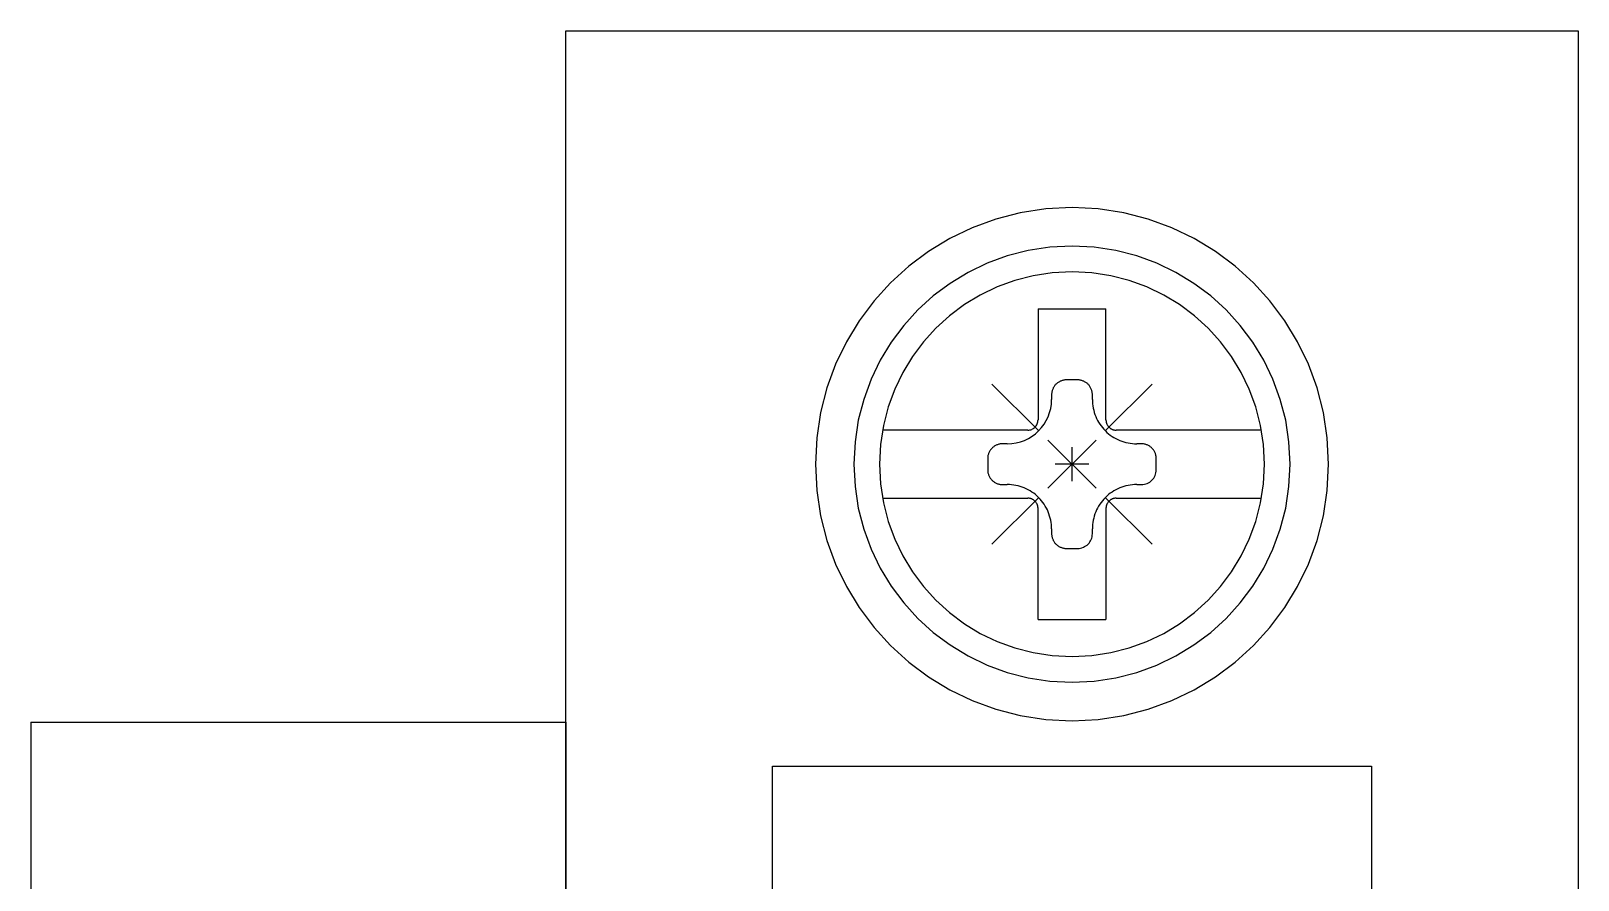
# Model space of a CAD drawing. Header units: millimetres. Extents: x 173893 to 258446, y -176540 to -123824.
# Drawn here: x 192773.52 to 192800.99, y -172773.94 to -172758.85 of the extents above; entities that cross this region are included whole.
import ezdxf

# ---------------------------------------------------------------- set-up
doc = ezdxf.new("R2010")
doc.units = ezdxf.units.MM
doc.header["$LTSCALE"] = 3
doc.layers.add('1', color=3, linetype='Continuous')

msp = doc.modelspace()

# ---------------------------------------------------------------- linework, layer by layer
for p, q in [((192783.023, -172838.335), (192783.023, -172758.854)), ((192783.023, -172758.854), (192800.995, -172758.854)), ((192800.995, -172758.854), (192800.995, -172838.335)), ((192791.09, -172762.085), (192790.654, -172762.197)), ((192791.543, -172762.016), (192791.09, -172762.085)), ((192792.009, -172761.992), (192791.543, -172762.016)), ((192792.474, -172762.016), (192792.009, -172761.992)), ((192792.009, -172761.992), (192792.009, -172761.992)), ((192792.927, -172762.085), (192792.474, -172762.016)), ((192793.363, -172762.197), (192792.927, -172762.085)), ((192790.235, -172762.35), (192789.837, -172762.542)), ((192790.654, -172762.197), (192790.235, -172762.35)), ((192793.782, -172762.35), (192793.363, -172762.197)), ((192794.18, -172762.542), (192793.782, -172762.35)), ((192789.837, -172762.542), (192789.461, -172762.77)), ((192791.613, -172762.696), (192791.228, -172762.754)), ((192792.009, -172762.676), (192791.613, -172762.696)), ((192792.404, -172762.696), (192792.009, -172762.676)), ((192792.009, -172762.676), (192792.009, -172762.676)), ((192792.789, -172762.754), (192792.404, -172762.696)), ((192794.556, -172762.77), (192794.18, -172762.542)), ((192789.461, -172762.77), (192789.11, -172763.033)), ((192790.501, -172762.98), (192790.162, -172763.143)), ((192790.857, -172762.85), (192790.501, -172762.98)), ((192791.228, -172762.754), (192790.857, -172762.85)), ((192793.16, -172762.85), (192792.789, -172762.754)), ((192793.516, -172762.98), (192793.16, -172762.85)), ((192793.854, -172763.143), (192793.516, -172762.98)), ((192794.907, -172763.033), (192794.556, -172762.77)), ((192789.11, -172763.033), (192788.787, -172763.327)), ((192790.162, -172763.143), (192789.843, -172763.337)), ((192791.32, -172763.201), (192790.992, -172763.285)), ((192791.659, -172763.149), (192791.32, -172763.201)), ((192792.009, -172763.132), (192791.659, -172763.149)), ((192792.358, -172763.149), (192792.009, -172763.132)), ((192792.009, -172763.132), (192792.009, -172763.132)), ((192792.697, -172763.201), (192792.358, -172763.149)), ((192793.025, -172763.285), (192792.697, -172763.201)), ((192794.174, -172763.337), (192793.854, -172763.143)), ((192795.23, -172763.327), (192794.907, -172763.033)), ((192788.787, -172763.327), (192788.493, -172763.65)), ((192789.843, -172763.337), (192789.545, -172763.56)), ((192790.678, -172763.4), (192790.38, -172763.544)), ((192790.992, -172763.285), (192790.678, -172763.4)), ((192793.339, -172763.4), (192793.025, -172763.285)), ((192793.637, -172763.544), (192793.339, -172763.4)), ((192794.472, -172763.56), (192794.174, -172763.337)), ((192795.524, -172763.65), (192795.23, -172763.327)), ((192788.493, -172763.65), (192788.23, -172764.001)), ((192789.545, -172763.56), (192789.27, -172763.81)), ((192790.098, -172763.715), (192789.835, -172763.912)), ((192790.38, -172763.544), (192790.098, -172763.715)), ((192791.405, -172763.791), (192791.405, -172765.763)), ((192791.405, -172763.791), (192792.612, -172763.791)), ((192792.612, -172765.763), (192792.612, -172763.791)), ((192793.919, -172763.715), (192793.637, -172763.544)), ((192794.182, -172763.912), (192793.919, -172763.715)), ((192794.747, -172763.81), (192794.472, -172763.56)), ((192795.787, -172764.001), (192795.524, -172763.65)), ((192788.23, -172764.001), (192788.002, -172764.377)), ((192789.27, -172763.81), (192789.02, -172764.085)), ((192789.835, -172763.912), (192789.592, -172764.132)), ((192794.425, -172764.132), (192794.182, -172763.912)), ((192794.997, -172764.085), (192794.747, -172763.81)), ((192796.015, -172764.377), (192795.787, -172764.001)), ((192789.02, -172764.085), (192788.797, -172764.383)), ((192789.592, -172764.132), (192789.372, -172764.375)), ((192794.645, -172764.375), (192794.425, -172764.132)), ((192795.22, -172764.383), (192794.997, -172764.085)), ((192788.002, -172764.377), (192787.81, -172764.775)), ((192788.797, -172764.383), (192788.603, -172764.702)), ((192789.372, -172764.375), (192789.175, -172764.638)), ((192794.842, -172764.638), (192794.645, -172764.375)), ((192795.414, -172764.702), (192795.22, -172764.383)), ((192796.207, -172764.775), (192796.015, -172764.377)), ((192787.81, -172764.775), (192787.657, -172765.194)), ((192788.603, -172764.702), (192788.44, -172765.041)), ((192789.175, -172764.638), (192789.004, -172764.92)), ((192795.013, -172764.92), (192794.842, -172764.638)), ((192795.577, -172765.041), (192795.414, -172764.702)), ((192796.36, -172765.194), (192796.207, -172764.775)), ((192788.44, -172765.041), (192788.31, -172765.397)), ((192789.004, -172764.92), (192788.86, -172765.218)), ((192790.586, -172765.126), (192791.405, -172765.945)), ((192791.684, -172765.18), (192791.677, -172765.191)), ((192791.691, -172765.169), (192791.684, -172765.18)), ((192791.698, -172765.158), (192791.691, -172765.169)), ((192791.706, -172765.148), (192791.698, -172765.158)), ((192791.714, -172765.138), (192791.706, -172765.148)), ((192791.724, -172765.129), (192791.714, -172765.138)), ((192791.733, -172765.12), (192791.724, -172765.129)), ((192791.724, -172765.129), (192791.724, -172765.129)), ((192791.743, -172765.112), (192791.733, -172765.12)), ((192791.753, -172765.103), (192791.743, -172765.112)), ((192791.763, -172765.096), (192791.753, -172765.103)), ((192791.774, -172765.089), (192791.763, -172765.096)), ((192791.785, -172765.083), (192791.774, -172765.089)), ((192791.797, -172765.077), (192791.785, -172765.083)), ((192791.809, -172765.072), (192791.797, -172765.077)), ((192791.821, -172765.067), (192791.809, -172765.072)), ((192791.833, -172765.063), (192791.821, -172765.067)), ((192791.845, -172765.06), (192791.833, -172765.063)), ((192791.858, -172765.057), (192791.845, -172765.06)), ((192791.87, -172765.055), (192791.858, -172765.057)), ((192791.883, -172765.053), (192791.87, -172765.055)), ((192791.896, -172765.053), (192791.883, -172765.053)), ((192791.909, -172765.052), (192791.896, -172765.053)), ((192792.108, -172765.052), (192791.909, -172765.052)), ((192791.909, -172765.052), (192791.909, -172765.052)), ((192792.121, -172765.053), (192792.108, -172765.052)), ((192792.134, -172765.053), (192792.121, -172765.053)), ((192792.147, -172765.055), (192792.134, -172765.053)), ((192792.16, -172765.057), (192792.147, -172765.055)), ((192792.172, -172765.06), (192792.16, -172765.057)), ((192792.184, -172765.063), (192792.172, -172765.06)), ((192792.197, -172765.067), (192792.184, -172765.063)), ((192792.209, -172765.072), (192792.197, -172765.067)), ((192792.22, -172765.077), (192792.209, -172765.072)), ((192792.232, -172765.083), (192792.22, -172765.077)), ((192792.243, -172765.089), (192792.232, -172765.083)), ((192792.254, -172765.096), (192792.243, -172765.089)), ((192792.264, -172765.103), (192792.254, -172765.096)), ((192792.275, -172765.112), (192792.264, -172765.103)), ((192792.284, -172765.12), (192792.275, -172765.112)), ((192792.294, -172765.129), (192792.284, -172765.12)), ((192792.303, -172765.138), (192792.294, -172765.129)), ((192792.294, -172765.129), (192792.294, -172765.129)), ((192792.311, -172765.148), (192792.303, -172765.138)), ((192792.319, -172765.158), (192792.311, -172765.148)), ((192792.327, -172765.169), (192792.319, -172765.158)), ((192792.333, -172765.18), (192792.327, -172765.169)), ((192792.34, -172765.191), (192792.333, -172765.18)), ((192792.612, -172765.945), (192793.431, -172765.126)), ((192795.157, -172765.218), (192795.013, -172764.92)), ((192795.707, -172765.397), (192795.577, -172765.041)), ((192787.657, -172765.194), (192787.545, -172765.63)), ((192788.31, -172765.397), (192788.214, -172765.768)), ((192788.86, -172765.218), (192788.745, -172765.532)), ((192791.642, -172765.48), (192791.647, -172765.399)), ((192791.648, -172765.289), (192791.647, -172765.302)), ((192791.647, -172765.302), (192791.647, -172765.315)), ((192791.647, -172765.315), (192791.647, -172765.399)), ((192791.649, -172765.276), (192791.648, -172765.289)), ((192791.652, -172765.263), (192791.649, -172765.276)), ((192791.654, -172765.251), (192791.652, -172765.263)), ((192791.658, -172765.238), (192791.654, -172765.251)), ((192791.662, -172765.226), (192791.658, -172765.238)), ((192791.667, -172765.214), (192791.662, -172765.226)), ((192791.672, -172765.202), (192791.667, -172765.214)), ((192791.677, -172765.191), (192791.672, -172765.202)), ((192792.345, -172765.202), (192792.34, -172765.191)), ((192792.351, -172765.214), (192792.345, -172765.202)), ((192792.355, -172765.226), (192792.351, -172765.214)), ((192792.359, -172765.238), (192792.355, -172765.226)), ((192792.363, -172765.251), (192792.359, -172765.238)), ((192792.366, -172765.263), (192792.363, -172765.251)), ((192792.368, -172765.276), (192792.366, -172765.263)), ((192792.369, -172765.289), (192792.368, -172765.276)), ((192792.37, -172765.302), (192792.369, -172765.289)), ((192792.371, -172765.315), (192792.37, -172765.302)), ((192792.371, -172765.399), (192792.371, -172765.315)), ((192792.371, -172765.315), (192792.371, -172765.315)), ((192792.371, -172765.399), (192792.371, -172765.399)), ((192792.371, -172765.399), (192792.372, -172765.438)), ((192792.372, -172765.438), (192792.374, -172765.477)), ((192795.272, -172765.532), (192795.157, -172765.218)), ((192795.803, -172765.768), (192795.707, -172765.397)), ((192796.472, -172765.63), (192796.36, -172765.194)), ((192787.545, -172765.63), (192787.476, -172766.083)), ((192788.745, -172765.532), (192788.661, -172765.86)), ((192791.551, -172765.774), (192791.585, -172765.706)), ((192791.585, -172765.706), (192791.611, -172765.633)), ((192791.611, -172765.633), (192791.631, -172765.558)), ((192791.631, -172765.558), (192791.642, -172765.48)), ((192792.374, -172765.477), (192792.379, -172765.515)), ((192792.379, -172765.515), (192792.386, -172765.553)), ((192792.386, -172765.553), (192792.394, -172765.591)), ((192792.394, -172765.591), (192792.405, -172765.628)), ((192792.405, -172765.628), (192792.417, -172765.664)), ((192792.417, -172765.664), (192792.431, -172765.7)), ((192792.431, -172765.7), (192792.446, -172765.735)), ((192795.356, -172765.86), (192795.272, -172765.532)), ((192796.541, -172766.083), (192796.472, -172765.63)), ((192788.214, -172765.768), (192788.156, -172766.153)), ((192788.661, -172765.86), (192788.609, -172766.199)), ((192791.223, -172765.945), (192788.645, -172765.945)), ((192791.223, -172765.945), (192791.242, -172765.944)), ((192791.223, -172765.945), (192791.223, -172765.945)), ((192791.242, -172765.944), (192791.26, -172765.941)), ((192791.26, -172765.941), (192791.277, -172765.937)), ((192791.277, -172765.937), (192791.294, -172765.931)), ((192791.294, -172765.931), (192791.31, -172765.923)), ((192791.31, -172765.923), (192791.325, -172765.914)), ((192791.325, -172765.914), (192791.339, -172765.903)), ((192791.339, -172765.903), (192791.352, -172765.892)), ((192791.352, -172765.892), (192791.363, -172765.879)), ((192791.36, -172766.007), (192791.416, -172765.956)), ((192791.363, -172765.879), (192791.374, -172765.865)), ((192791.374, -172765.865), (192791.383, -172765.849)), ((192791.383, -172765.849), (192791.391, -172765.834)), ((192791.391, -172765.834), (192791.397, -172765.817)), ((192791.397, -172765.817), (192791.402, -172765.799)), ((192791.402, -172765.799), (192791.404, -172765.781)), ((192791.404, -172765.781), (192791.405, -172765.763)), ((192791.416, -172765.956), (192791.467, -172765.9)), ((192791.467, -172765.9), (192791.512, -172765.839)), ((192791.512, -172765.839), (192791.551, -172765.774)), ((192792.446, -172765.735), (192792.463, -172765.77)), ((192792.463, -172765.77), (192792.482, -172765.803)), ((192792.482, -172765.803), (192792.503, -172765.836)), ((192792.503, -172765.836), (192792.525, -172765.867)), ((192792.525, -172765.867), (192792.549, -172765.898)), ((192792.549, -172765.898), (192792.574, -172765.927)), ((192792.574, -172765.927), (192792.601, -172765.956)), ((192792.601, -172765.956), (192792.601, -172765.956)), ((192792.601, -172765.956), (192792.63, -172765.983)), ((192792.612, -172765.763), (192792.612, -172765.763)), ((192792.612, -172765.763), (192792.612, -172765.772)), ((192792.612, -172765.772), (192792.613, -172765.781)), ((192792.613, -172765.781), (192792.614, -172765.79)), ((192792.614, -172765.79), (192792.615, -172765.798)), ((192792.615, -172765.798), (192792.617, -172765.807)), ((192792.617, -172765.807), (192792.62, -172765.816)), ((192792.62, -172765.816), (192792.622, -172765.824)), ((192792.622, -172765.824), (192792.626, -172765.833)), ((192792.626, -172765.833), (192792.629, -172765.84)), ((192792.629, -172765.84), (192792.633, -172765.848)), ((192792.63, -172765.983), (192792.659, -172766.008)), ((192792.633, -172765.848), (192792.638, -172765.856)), ((192792.638, -172765.856), (192792.642, -172765.864)), ((192792.642, -172765.864), (192792.648, -172765.871)), ((192792.648, -172765.871), (192792.653, -172765.878)), ((192792.653, -172765.878), (192792.659, -172765.885)), ((192792.659, -172765.885), (192792.665, -172765.892)), ((192792.665, -172765.892), (192792.665, -172765.892)), ((192792.665, -172765.892), (192792.672, -172765.898)), ((192792.672, -172765.898), (192792.679, -172765.904)), ((192792.679, -172765.904), (192792.686, -172765.909)), ((192792.686, -172765.909), (192792.693, -172765.914)), ((192792.693, -172765.914), (192792.7, -172765.919)), ((192792.7, -172765.919), (192792.708, -172765.923)), ((192792.708, -172765.923), (192792.716, -172765.927)), ((192792.716, -172765.927), (192792.724, -172765.931)), ((192792.724, -172765.931), (192792.733, -172765.934)), ((192792.733, -172765.934), (192792.741, -172765.937)), ((192792.741, -172765.937), (192792.75, -172765.939)), ((192792.75, -172765.939), (192792.758, -172765.941)), ((192792.758, -172765.941), (192792.767, -172765.943)), ((192792.767, -172765.943), (192792.776, -172765.944)), ((192792.776, -172765.944), (192792.785, -172765.945)), ((192792.785, -172765.945), (192792.794, -172765.945)), ((192795.372, -172765.945), (192792.794, -172765.945)), ((192795.408, -172766.199), (192795.356, -172765.86)), ((192795.861, -172766.153), (192795.803, -172765.768)), ((192787.476, -172766.083), (192787.452, -172766.549)), ((192788.156, -172766.153), (192788.136, -172766.549)), ((192788.609, -172766.199), (192788.591, -172766.549)), ((192790.58, -172766.273), (192790.572, -172766.283)), ((192790.589, -172766.263), (192790.58, -172766.273)), ((192790.598, -172766.254), (192790.589, -172766.263)), ((192790.589, -172766.263), (192790.589, -172766.263)), ((192790.608, -172766.246), (192790.598, -172766.254)), ((192790.618, -172766.238), (192790.608, -172766.246)), ((192790.629, -172766.231), (192790.618, -172766.238)), ((192790.64, -172766.224), (192790.629, -172766.231)), ((192790.651, -172766.217), (192790.64, -172766.224)), ((192790.662, -172766.212), (192790.651, -172766.217)), ((192790.674, -172766.206), (192790.662, -172766.212)), ((192790.686, -172766.202), (192790.674, -172766.206)), ((192790.698, -172766.198), (192790.686, -172766.202)), ((192790.71, -172766.194), (192790.698, -172766.198)), ((192790.723, -172766.192), (192790.71, -172766.194)), ((192790.736, -172766.189), (192790.723, -172766.192)), ((192790.749, -172766.188), (192790.736, -172766.189)), ((192790.761, -172766.187), (192790.749, -172766.188)), ((192790.775, -172766.187), (192790.761, -172766.187)), ((192790.859, -172766.187), (192790.775, -172766.187)), ((192790.775, -172766.187), (192790.775, -172766.187)), ((192790.859, -172766.187), (192790.94, -172766.182)), ((192790.859, -172766.187), (192790.859, -172766.187)), ((192790.94, -172766.182), (192791.018, -172766.17)), ((192791.018, -172766.17), (192791.093, -172766.151)), ((192791.093, -172766.151), (192791.166, -172766.125)), ((192791.166, -172766.125), (192791.234, -172766.091)), ((192791.234, -172766.091), (192791.299, -172766.052)), ((192791.299, -172766.052), (192791.36, -172766.007)), ((192791.582, -172766.122), (192792.435, -172766.975)), ((192791.582, -172766.975), (192792.435, -172766.122)), ((192792.009, -172766.85), (192792.009, -172766.247)), ((192792.659, -172766.008), (192792.689, -172766.032)), ((192792.689, -172766.032), (192792.721, -172766.054)), ((192792.721, -172766.054), (192792.754, -172766.075)), ((192792.754, -172766.075), (192792.787, -172766.094)), ((192792.787, -172766.094), (192792.821, -172766.111)), ((192792.821, -172766.111), (192792.857, -172766.127)), ((192792.857, -172766.127), (192792.892, -172766.14)), ((192792.892, -172766.14), (192792.929, -172766.152)), ((192792.929, -172766.152), (192792.966, -172766.163)), ((192792.966, -172766.163), (192793.004, -172766.171)), ((192793.004, -172766.171), (192793.042, -172766.178)), ((192793.042, -172766.178), (192793.08, -172766.183)), ((192793.08, -172766.183), (192793.119, -172766.185)), ((192793.119, -172766.185), (192793.158, -172766.187)), ((192793.243, -172766.187), (192793.158, -172766.187)), ((192793.256, -172766.187), (192793.243, -172766.187)), ((192793.269, -172766.188), (192793.256, -172766.187)), ((192793.281, -172766.189), (192793.269, -172766.188)), ((192793.294, -172766.192), (192793.281, -172766.189)), ((192793.307, -172766.194), (192793.294, -172766.192)), ((192793.319, -172766.198), (192793.307, -172766.194)), ((192793.331, -172766.202), (192793.319, -172766.198)), ((192793.343, -172766.206), (192793.331, -172766.202)), ((192793.355, -172766.212), (192793.343, -172766.206)), ((192793.366, -172766.217), (192793.355, -172766.212)), ((192793.377, -172766.224), (192793.366, -172766.217)), ((192793.388, -172766.231), (192793.377, -172766.224)), ((192793.399, -172766.238), (192793.388, -172766.231)), ((192793.409, -172766.246), (192793.399, -172766.238)), ((192793.419, -172766.254), (192793.409, -172766.246)), ((192793.428, -172766.263), (192793.419, -172766.254)), ((192793.437, -172766.273), (192793.428, -172766.263)), ((192793.428, -172766.263), (192793.428, -172766.263)), ((192793.446, -172766.283), (192793.437, -172766.273)), ((192795.426, -172766.549), (192795.408, -172766.199)), ((192795.881, -172766.549), (192795.861, -172766.153)), ((192796.565, -172766.549), (192796.541, -172766.083)), ((192787.452, -172766.549), (192787.452, -172766.549)), ((192787.452, -172766.549), (192787.476, -172767.014)), ((192788.136, -172766.549), (192788.136, -172766.549)), ((192788.136, -172766.549), (192788.156, -172766.945)), ((192788.591, -172766.549), (192788.591, -172766.549)), ((192788.591, -172766.549), (192788.609, -172766.898)), ((192790.513, -172766.423), (192790.512, -172766.436)), ((192790.512, -172766.436), (192790.512, -172766.449)), ((192790.512, -172766.449), (192790.512, -172766.648)), ((192790.515, -172766.41), (192790.513, -172766.423)), ((192790.517, -172766.397), (192790.515, -172766.41)), ((192790.52, -172766.385), (192790.517, -172766.397)), ((192790.523, -172766.373), (192790.52, -172766.385)), ((192790.527, -172766.36), (192790.523, -172766.373)), ((192790.532, -172766.348), (192790.527, -172766.36)), ((192790.537, -172766.337), (192790.532, -172766.348)), ((192790.543, -172766.325), (192790.537, -172766.337)), ((192790.549, -172766.314), (192790.543, -172766.325)), ((192790.556, -172766.303), (192790.549, -172766.314)), ((192790.563, -172766.293), (192790.556, -172766.303)), ((192790.572, -172766.283), (192790.563, -172766.293)), ((192792.31, -172766.549), (192791.707, -172766.549)), ((192793.454, -172766.293), (192793.446, -172766.283)), ((192793.461, -172766.303), (192793.454, -172766.293)), ((192793.468, -172766.314), (192793.461, -172766.303)), ((192793.474, -172766.325), (192793.468, -172766.314)), ((192793.48, -172766.337), (192793.474, -172766.325)), ((192793.485, -172766.348), (192793.48, -172766.337)), ((192793.49, -172766.36), (192793.485, -172766.348)), ((192793.494, -172766.373), (192793.49, -172766.36)), ((192793.497, -172766.385), (192793.494, -172766.373)), ((192793.5, -172766.397), (192793.497, -172766.385)), ((192793.502, -172766.41), (192793.5, -172766.397)), ((192793.504, -172766.423), (192793.502, -172766.41)), ((192793.505, -172766.436), (192793.504, -172766.423)), ((192793.505, -172766.449), (192793.505, -172766.436)), ((192793.505, -172766.648), (192793.505, -172766.449)), ((192793.505, -172766.449), (192793.505, -172766.449)), ((192795.408, -172766.898), (192795.426, -172766.549)), ((192795.426, -172766.549), (192795.426, -172766.549)), ((192795.861, -172766.945), (192795.881, -172766.549)), ((192795.881, -172766.549), (192795.881, -172766.549)), ((192796.541, -172767.014), (192796.565, -172766.549)), ((192796.565, -172766.549), (192796.565, -172766.549)), ((192790.512, -172766.648), (192790.512, -172766.648)), ((192790.512, -172766.648), (192790.512, -172766.661)), ((192790.512, -172766.661), (192790.513, -172766.674)), ((192790.513, -172766.674), (192790.515, -172766.687)), ((192790.515, -172766.687), (192790.517, -172766.7)), ((192790.517, -172766.7), (192790.52, -172766.712)), ((192790.52, -172766.712), (192790.523, -172766.725)), ((192790.523, -172766.725), (192790.527, -172766.737)), ((192790.527, -172766.737), (192790.532, -172766.749)), ((192790.532, -172766.749), (192790.537, -172766.76)), ((192790.537, -172766.76), (192790.543, -172766.772)), ((192790.543, -172766.772), (192790.549, -172766.783)), ((192790.549, -172766.783), (192790.556, -172766.794)), ((192790.556, -172766.794), (192790.563, -172766.804)), ((192790.563, -172766.804), (192790.572, -172766.815)), ((192790.572, -172766.815), (192790.58, -172766.824)), ((192790.58, -172766.824), (192790.589, -172766.834)), ((192793.428, -172766.834), (192793.445, -172766.815)), ((192793.445, -172766.815), (192793.46, -172766.795)), ((192793.46, -172766.795), (192793.473, -172766.773)), ((192793.473, -172766.773), (192793.485, -172766.75)), ((192793.485, -172766.75), (192793.493, -172766.726)), ((192793.493, -172766.726), (192793.5, -172766.701)), ((192793.5, -172766.701), (192793.504, -172766.675)), ((192793.504, -172766.675), (192793.505, -172766.648)), ((192787.476, -172767.014), (192787.545, -172767.467)), ((192788.156, -172766.945), (192788.214, -172767.329)), ((192788.609, -172766.898), (192788.661, -172767.237)), ((192790.589, -172766.834), (192790.589, -172766.834)), ((192790.589, -172766.834), (192790.598, -172766.843)), ((192790.598, -172766.843), (192790.608, -172766.851)), ((192790.608, -172766.851), (192790.618, -172766.859)), ((192790.618, -172766.859), (192790.629, -172766.867)), ((192790.629, -172766.867), (192790.64, -172766.873)), ((192790.64, -172766.873), (192790.651, -172766.88)), ((192790.651, -172766.88), (192790.662, -172766.885)), ((192790.662, -172766.885), (192790.674, -172766.891)), ((192790.674, -172766.891), (192790.686, -172766.895)), ((192790.686, -172766.895), (192790.698, -172766.899)), ((192790.698, -172766.899), (192790.71, -172766.903)), ((192790.71, -172766.903), (192790.723, -172766.906)), ((192790.723, -172766.906), (192790.736, -172766.908)), ((192790.736, -172766.908), (192790.749, -172766.909)), ((192790.749, -172766.909), (192790.761, -172766.91)), ((192790.761, -172766.91), (192790.775, -172766.911)), ((192790.775, -172766.911), (192790.859, -172766.911)), ((192790.898, -172766.912), (192790.859, -172766.911)), ((192790.937, -172766.915), (192790.898, -172766.912)), ((192790.975, -172766.919), (192790.937, -172766.915)), ((192791.014, -172766.926), (192790.975, -172766.919)), ((192791.051, -172766.934), (192791.014, -172766.926)), ((192791.088, -172766.945), (192791.051, -172766.934)), ((192791.125, -172766.957), (192791.088, -172766.945)), ((192791.161, -172766.971), (192791.125, -172766.957)), ((192791.196, -172766.986), (192791.161, -172766.971)), ((192791.23, -172767.003), (192791.196, -172766.986)), ((192791.263, -172767.022), (192791.23, -172767.003)), ((192791.296, -172767.043), (192791.263, -172767.022)), ((192791.328, -172767.065), (192791.296, -172767.043)), ((192791.358, -172767.089), (192791.328, -172767.065)), ((192791.388, -172767.114), (192791.358, -172767.089)), ((192792.659, -172767.089), (192792.63, -172767.114)), ((192792.689, -172767.065), (192792.659, -172767.089)), ((192792.721, -172767.043), (192792.689, -172767.065)), ((192792.754, -172767.022), (192792.721, -172767.043)), ((192792.787, -172767.003), (192792.754, -172767.022)), ((192792.821, -172766.986), (192792.787, -172767.003)), ((192792.857, -172766.971), (192792.821, -172766.986)), ((192792.892, -172766.957), (192792.857, -172766.971)), ((192792.929, -172766.945), (192792.892, -172766.957)), ((192792.966, -172766.934), (192792.929, -172766.945)), ((192793.004, -172766.926), (192792.966, -172766.934)), ((192793.042, -172766.919), (192793.004, -172766.926)), ((192793.08, -172766.915), (192793.042, -172766.919)), ((192793.119, -172766.912), (192793.08, -172766.915)), ((192793.158, -172766.911), (192793.119, -172766.912)), ((192793.158, -172766.911), (192793.243, -172766.911)), ((192793.158, -172766.911), (192793.158, -172766.911)), ((192793.243, -172766.911), (192793.269, -172766.909)), ((192793.243, -172766.911), (192793.243, -172766.911)), ((192793.269, -172766.909), (192793.296, -172766.905)), ((192793.296, -172766.905), (192793.321, -172766.899)), ((192793.321, -172766.899), (192793.345, -172766.89)), ((192793.345, -172766.89), (192793.368, -172766.879)), ((192793.368, -172766.879), (192793.389, -172766.866)), ((192793.389, -172766.866), (192793.41, -172766.851)), ((192793.41, -172766.851), (192793.428, -172766.834)), ((192795.356, -172767.237), (192795.408, -172766.898)), ((192795.803, -172767.329), (192795.861, -172766.945)), ((192796.472, -172767.467), (192796.541, -172767.014)), ((192788.214, -172767.329), (192788.31, -172767.7)), ((192788.645, -172767.152), (192791.223, -172767.152)), ((192788.661, -172767.237), (192788.745, -172767.565)), ((192790.586, -172767.971), (192791.405, -172767.152)), ((192791.232, -172767.152), (192791.223, -172767.152)), ((192791.241, -172767.153), (192791.232, -172767.152)), ((192791.25, -172767.154), (192791.241, -172767.153)), ((192791.259, -172767.156), (192791.25, -172767.154)), ((192791.267, -172767.158), (192791.259, -172767.156)), ((192791.276, -172767.16), (192791.267, -172767.158)), ((192791.284, -172767.163), (192791.276, -172767.16)), ((192791.293, -172767.166), (192791.284, -172767.163)), ((192791.301, -172767.17), (192791.293, -172767.166)), ((192791.309, -172767.174), (192791.301, -172767.17)), ((192791.316, -172767.178), (192791.309, -172767.174)), ((192791.324, -172767.183), (192791.316, -172767.178)), ((192791.331, -172767.188), (192791.324, -172767.183)), ((192791.338, -172767.193), (192791.331, -172767.188)), ((192791.345, -172767.199), (192791.338, -172767.193)), ((192791.352, -172767.206), (192791.345, -172767.199)), ((192791.358, -172767.212), (192791.352, -172767.206)), ((192791.352, -172767.206), (192791.352, -172767.206)), ((192791.364, -172767.219), (192791.358, -172767.212)), ((192791.369, -172767.226), (192791.364, -172767.219)), ((192791.375, -172767.233), (192791.369, -172767.226)), ((192791.379, -172767.241), (192791.375, -172767.233)), ((192791.384, -172767.249), (192791.379, -172767.241)), ((192791.388, -172767.257), (192791.384, -172767.249)), ((192791.416, -172767.141), (192791.388, -172767.114)), ((192791.391, -172767.265), (192791.388, -172767.257)), ((192791.395, -172767.273), (192791.391, -172767.265)), ((192791.397, -172767.281), (192791.395, -172767.273)), ((192791.4, -172767.29), (192791.397, -172767.281)), ((192791.402, -172767.299), (192791.4, -172767.29)), ((192791.403, -172767.307), (192791.402, -172767.299)), ((192791.404, -172767.316), (192791.403, -172767.307)), ((192791.405, -172767.325), (192791.404, -172767.316)), ((192791.405, -172767.335), (192791.405, -172767.325)), ((192791.405, -172767.335), (192791.405, -172767.335)), ((192791.405, -172769.307), (192791.405, -172767.335)), ((192791.443, -172767.17), (192791.416, -172767.141)), ((192791.416, -172767.141), (192791.416, -172767.141)), ((192791.468, -172767.199), (192791.443, -172767.17)), ((192791.492, -172767.23), (192791.468, -172767.199)), ((192791.514, -172767.261), (192791.492, -172767.23)), ((192791.535, -172767.294), (192791.514, -172767.261)), ((192791.554, -172767.327), (192791.535, -172767.294)), ((192791.571, -172767.362), (192791.554, -172767.327)), ((192791.587, -172767.397), (192791.571, -172767.362)), ((192792.446, -172767.362), (192792.431, -172767.397)), ((192792.463, -172767.327), (192792.446, -172767.362)), ((192792.482, -172767.294), (192792.463, -172767.327)), ((192792.503, -172767.261), (192792.482, -172767.294)), ((192792.525, -172767.23), (192792.503, -172767.261)), ((192792.549, -172767.199), (192792.525, -172767.23)), ((192792.574, -172767.17), (192792.549, -172767.199)), ((192792.601, -172767.141), (192792.574, -172767.17)), ((192792.63, -172767.114), (192792.601, -172767.141)), ((192792.601, -172767.141), (192792.601, -172767.141)), ((192792.612, -172767.152), (192793.431, -172767.971)), ((192792.613, -172767.316), (192792.612, -172767.325)), ((192792.612, -172767.325), (192792.612, -172767.335)), ((192792.612, -172767.335), (192792.612, -172769.307)), ((192792.614, -172767.307), (192792.613, -172767.316)), ((192792.615, -172767.299), (192792.614, -172767.307)), ((192792.617, -172767.29), (192792.615, -172767.299)), ((192792.62, -172767.281), (192792.617, -172767.29)), ((192792.622, -172767.273), (192792.62, -172767.281)), ((192792.626, -172767.265), (192792.622, -172767.273)), ((192792.629, -172767.257), (192792.626, -172767.265)), ((192792.633, -172767.249), (192792.629, -172767.257)), ((192792.638, -172767.241), (192792.633, -172767.249)), ((192792.642, -172767.233), (192792.638, -172767.241)), ((192792.648, -172767.226), (192792.642, -172767.233)), ((192792.653, -172767.219), (192792.648, -172767.226)), ((192792.659, -172767.212), (192792.653, -172767.219)), ((192792.665, -172767.206), (192792.659, -172767.212)), ((192792.672, -172767.199), (192792.665, -172767.206)), ((192792.665, -172767.206), (192792.665, -172767.206)), ((192792.679, -172767.193), (192792.672, -172767.199)), ((192792.686, -172767.188), (192792.679, -172767.193)), ((192792.693, -172767.183), (192792.686, -172767.188)), ((192792.7, -172767.178), (192792.693, -172767.183)), ((192792.708, -172767.174), (192792.7, -172767.178)), ((192792.716, -172767.17), (192792.708, -172767.174)), ((192792.724, -172767.166), (192792.716, -172767.17)), ((192792.733, -172767.163), (192792.724, -172767.166)), ((192792.741, -172767.16), (192792.733, -172767.163)), ((192792.75, -172767.158), (192792.741, -172767.16)), ((192792.758, -172767.156), (192792.75, -172767.158)), ((192792.767, -172767.154), (192792.758, -172767.156)), ((192792.776, -172767.153), (192792.767, -172767.154)), ((192792.785, -172767.152), (192792.776, -172767.153)), ((192792.794, -172767.152), (192792.785, -172767.152)), ((192792.794, -172767.152), (192792.794, -172767.152)), ((192792.794, -172767.152), (192795.372, -172767.152)), ((192795.272, -172767.565), (192795.356, -172767.237)), ((192795.707, -172767.7), (192795.803, -172767.329)), ((192787.545, -172767.467), (192787.657, -172767.903)), ((192788.745, -172767.565), (192788.86, -172767.879)), ((192791.6, -172767.433), (192791.587, -172767.397)), ((192791.612, -172767.469), (192791.6, -172767.433)), ((192791.623, -172767.506), (192791.612, -172767.469)), ((192791.631, -172767.544), (192791.623, -172767.506)), ((192791.638, -172767.582), (192791.631, -172767.544)), ((192791.643, -172767.62), (192791.638, -172767.582)), ((192791.646, -172767.659), (192791.643, -172767.62)), ((192792.374, -172767.62), (192792.372, -172767.659)), ((192792.379, -172767.582), (192792.374, -172767.62)), ((192792.386, -172767.544), (192792.379, -172767.582)), ((192792.394, -172767.506), (192792.386, -172767.544)), ((192792.405, -172767.469), (192792.394, -172767.506)), ((192792.417, -172767.433), (192792.405, -172767.469)), ((192792.431, -172767.397), (192792.417, -172767.433)), ((192795.157, -172767.879), (192795.272, -172767.565)), ((192796.36, -172767.903), (192796.472, -172767.467)), ((192787.657, -172767.903), (192787.81, -172768.322)), ((192788.31, -172767.7), (192788.44, -172768.056)), ((192788.86, -172767.879), (192789.004, -172768.177)), ((192791.647, -172767.698), (192791.646, -172767.659)), ((192791.647, -172767.698), (192791.647, -172767.783)), ((192791.647, -172767.698), (192791.647, -172767.698)), ((192791.647, -172767.783), (192791.647, -172767.783)), ((192791.647, -172767.783), (192791.647, -172767.796)), ((192791.647, -172767.796), (192791.648, -172767.809)), ((192791.648, -172767.809), (192791.649, -172767.821)), ((192791.649, -172767.821), (192791.652, -172767.834)), ((192791.652, -172767.834), (192791.654, -172767.847)), ((192791.654, -172767.847), (192791.658, -172767.859)), ((192791.658, -172767.859), (192791.662, -172767.871)), ((192791.662, -172767.871), (192791.667, -172767.883)), ((192791.667, -172767.883), (192791.672, -172767.895)), ((192791.672, -172767.895), (192791.677, -172767.906)), ((192791.677, -172767.906), (192791.684, -172767.917)), ((192791.684, -172767.917), (192791.691, -172767.928)), ((192792.326, -172767.929), (192792.339, -172767.908)), ((192792.339, -172767.908), (192792.35, -172767.885)), ((192792.35, -172767.885), (192792.359, -172767.861)), ((192792.359, -172767.861), (192792.365, -172767.836)), ((192792.365, -172767.836), (192792.369, -172767.81)), ((192792.369, -172767.81), (192792.371, -172767.783)), ((192792.372, -172767.659), (192792.371, -172767.698)), ((192792.371, -172767.783), (192792.371, -172767.698)), ((192795.013, -172768.177), (192795.157, -172767.879)), ((192795.577, -172768.056), (192795.707, -172767.7)), ((192796.207, -172768.322), (192796.36, -172767.903)), ((192788.44, -172768.056), (192788.603, -172768.395)), ((192789.004, -172768.177), (192789.175, -172768.459)), ((192791.691, -172767.928), (192791.698, -172767.939)), ((192791.698, -172767.939), (192791.706, -172767.949)), ((192791.706, -172767.949), (192791.714, -172767.959)), ((192791.714, -172767.959), (192791.724, -172767.968)), ((192791.724, -172767.968), (192791.724, -172767.968)), ((192791.724, -172767.968), (192791.733, -172767.977)), ((192791.733, -172767.977), (192791.743, -172767.986)), ((192791.743, -172767.986), (192791.753, -172767.994)), ((192791.753, -172767.994), (192791.763, -172768.001)), ((192791.763, -172768.001), (192791.774, -172768.008)), ((192791.774, -172768.008), (192791.785, -172768.014)), ((192791.785, -172768.014), (192791.797, -172768.02)), ((192791.797, -172768.02), (192791.809, -172768.025)), ((192791.809, -172768.025), (192791.821, -172768.03)), ((192791.821, -172768.03), (192791.833, -172768.034)), ((192791.833, -172768.034), (192791.845, -172768.037)), ((192791.845, -172768.037), (192791.858, -172768.04)), ((192791.858, -172768.04), (192791.87, -172768.042)), ((192791.87, -172768.042), (192791.883, -172768.044)), ((192791.883, -172768.044), (192791.896, -172768.045)), ((192791.896, -172768.045), (192791.909, -172768.045)), ((192791.909, -172768.045), (192792.108, -172768.045)), ((192792.108, -172768.045), (192792.135, -172768.044)), ((192792.108, -172768.045), (192792.108, -172768.045)), ((192792.135, -172768.044), (192792.161, -172768.04)), ((192792.161, -172768.04), (192792.186, -172768.033)), ((192792.186, -172768.033), (192792.21, -172768.025)), ((192792.21, -172768.025), (192792.233, -172768.013)), ((192792.233, -172768.013), (192792.255, -172768)), ((192792.255, -172768), (192792.275, -172767.985)), ((192792.275, -172767.985), (192792.294, -172767.968)), ((192792.294, -172767.968), (192792.311, -172767.95)), ((192792.311, -172767.95), (192792.326, -172767.929)), ((192794.842, -172768.459), (192795.013, -172768.177)), ((192795.414, -172768.395), (192795.577, -172768.056)), ((192787.81, -172768.322), (192788.002, -172768.72)), ((192788.603, -172768.395), (192788.797, -172768.714)), ((192789.175, -172768.459), (192789.372, -172768.722)), ((192794.645, -172768.722), (192794.842, -172768.459)), ((192795.22, -172768.714), (192795.414, -172768.395)), ((192796.015, -172768.72), (192796.207, -172768.322)), ((192788.002, -172768.72), (192788.23, -172769.096)), ((192788.797, -172768.714), (192789.02, -172769.012)), ((192789.372, -172768.722), (192789.592, -172768.965)), ((192794.425, -172768.965), (192794.645, -172768.722)), ((192794.997, -172769.012), (192795.22, -172768.714)), ((192795.787, -172769.096), (192796.015, -172768.72)), ((192789.02, -172769.012), (192789.27, -172769.287)), ((192789.592, -172768.965), (192789.835, -172769.185)), ((192794.182, -172769.185), (192794.425, -172768.965)), ((192794.747, -172769.287), (192794.997, -172769.012)), ((192788.23, -172769.096), (192788.493, -172769.447)), ((192789.27, -172769.287), (192789.545, -172769.537)), ((192789.835, -172769.185), (192790.098, -172769.382)), ((192793.919, -172769.382), (192794.182, -172769.185)), ((192794.472, -172769.537), (192794.747, -172769.287)), ((192795.524, -172769.447), (192795.787, -172769.096)), ((192788.493, -172769.447), (192788.787, -172769.77)), ((192789.545, -172769.537), (192789.843, -172769.76)), ((192790.098, -172769.382), (192790.38, -172769.553)), ((192790.38, -172769.553), (192790.678, -172769.697)), ((192791.405, -172769.307), (192792.612, -172769.307)), ((192793.339, -172769.697), (192793.637, -172769.553)), ((192793.637, -172769.553), (192793.919, -172769.382)), ((192794.174, -172769.76), (192794.472, -172769.537)), ((192795.23, -172769.77), (192795.524, -172769.447)), ((192788.787, -172769.77), (192789.11, -172770.064)), ((192789.843, -172769.76), (192790.162, -172769.954)), ((192790.678, -172769.697), (192790.992, -172769.812)), ((192790.992, -172769.812), (192791.32, -172769.896)), ((192792.697, -172769.896), (192793.025, -172769.812)), ((192793.025, -172769.812), (192793.339, -172769.697)), ((192793.854, -172769.954), (192794.174, -172769.76)), ((192794.907, -172770.064), (192795.23, -172769.77)), ((192789.11, -172770.064), (192789.461, -172770.327)), ((192790.162, -172769.954), (192790.501, -172770.117)), ((192790.501, -172770.117), (192790.857, -172770.247)), ((192791.32, -172769.896), (192791.659, -172769.948)), ((192791.659, -172769.948), (192792.009, -172769.966)), ((192792.009, -172769.966), (192792.358, -172769.948)), ((192792.009, -172769.966), (192792.009, -172769.966)), ((192792.358, -172769.948), (192792.697, -172769.896)), ((192793.16, -172770.247), (192793.516, -172770.117)), ((192793.516, -172770.117), (192793.854, -172769.954)), ((192794.556, -172770.327), (192794.907, -172770.064)), ((192789.461, -172770.327), (192789.837, -172770.555)), ((192790.857, -172770.247), (192791.228, -172770.343)), ((192791.228, -172770.343), (192791.613, -172770.401)), ((192792.404, -172770.401), (192792.789, -172770.343)), ((192792.789, -172770.343), (192793.16, -172770.247)), ((192794.18, -172770.555), (192794.556, -172770.327)), ((192789.837, -172770.555), (192790.235, -172770.747)), ((192791.613, -172770.401), (192792.009, -172770.422)), ((192792.009, -172770.422), (192792.404, -172770.401)), ((192792.009, -172770.422), (192792.009, -172770.422)), ((192793.782, -172770.747), (192794.18, -172770.555)), ((192790.235, -172770.747), (192790.654, -172770.9)), ((192790.654, -172770.9), (192791.09, -172771.012)), ((192792.927, -172771.012), (192793.363, -172770.9)), ((192793.363, -172770.9), (192793.782, -172770.747)), ((192791.09, -172771.012), (192791.543, -172771.081)), ((192791.543, -172771.081), (192792.009, -172771.105)), ((192792.009, -172771.105), (192792.474, -172771.081)), ((192792.009, -172771.105), (192792.009, -172771.105)), ((192792.474, -172771.081), (192792.927, -172771.012)), ((192786.693, -172775.155), (192786.693, -172771.915)), ((192786.693, -172771.915), (192797.324, -172771.915)), ((192797.324, -172771.915), (192797.324, -172775.155))]:
    msp.add_line(p, q)
at = {"layer": '1', "color": 7}
for p, q in [((192773.523, -172771.129), (192783.023, -172771.129)), ((192773.523, -172771.129), (192773.523, -172821.629)), ((192783.023, -172771.129), (192783.023, -172821.629))]:
    msp.add_line(p, q, dxfattribs=at)

doc.saveas('drawing.dxf')
